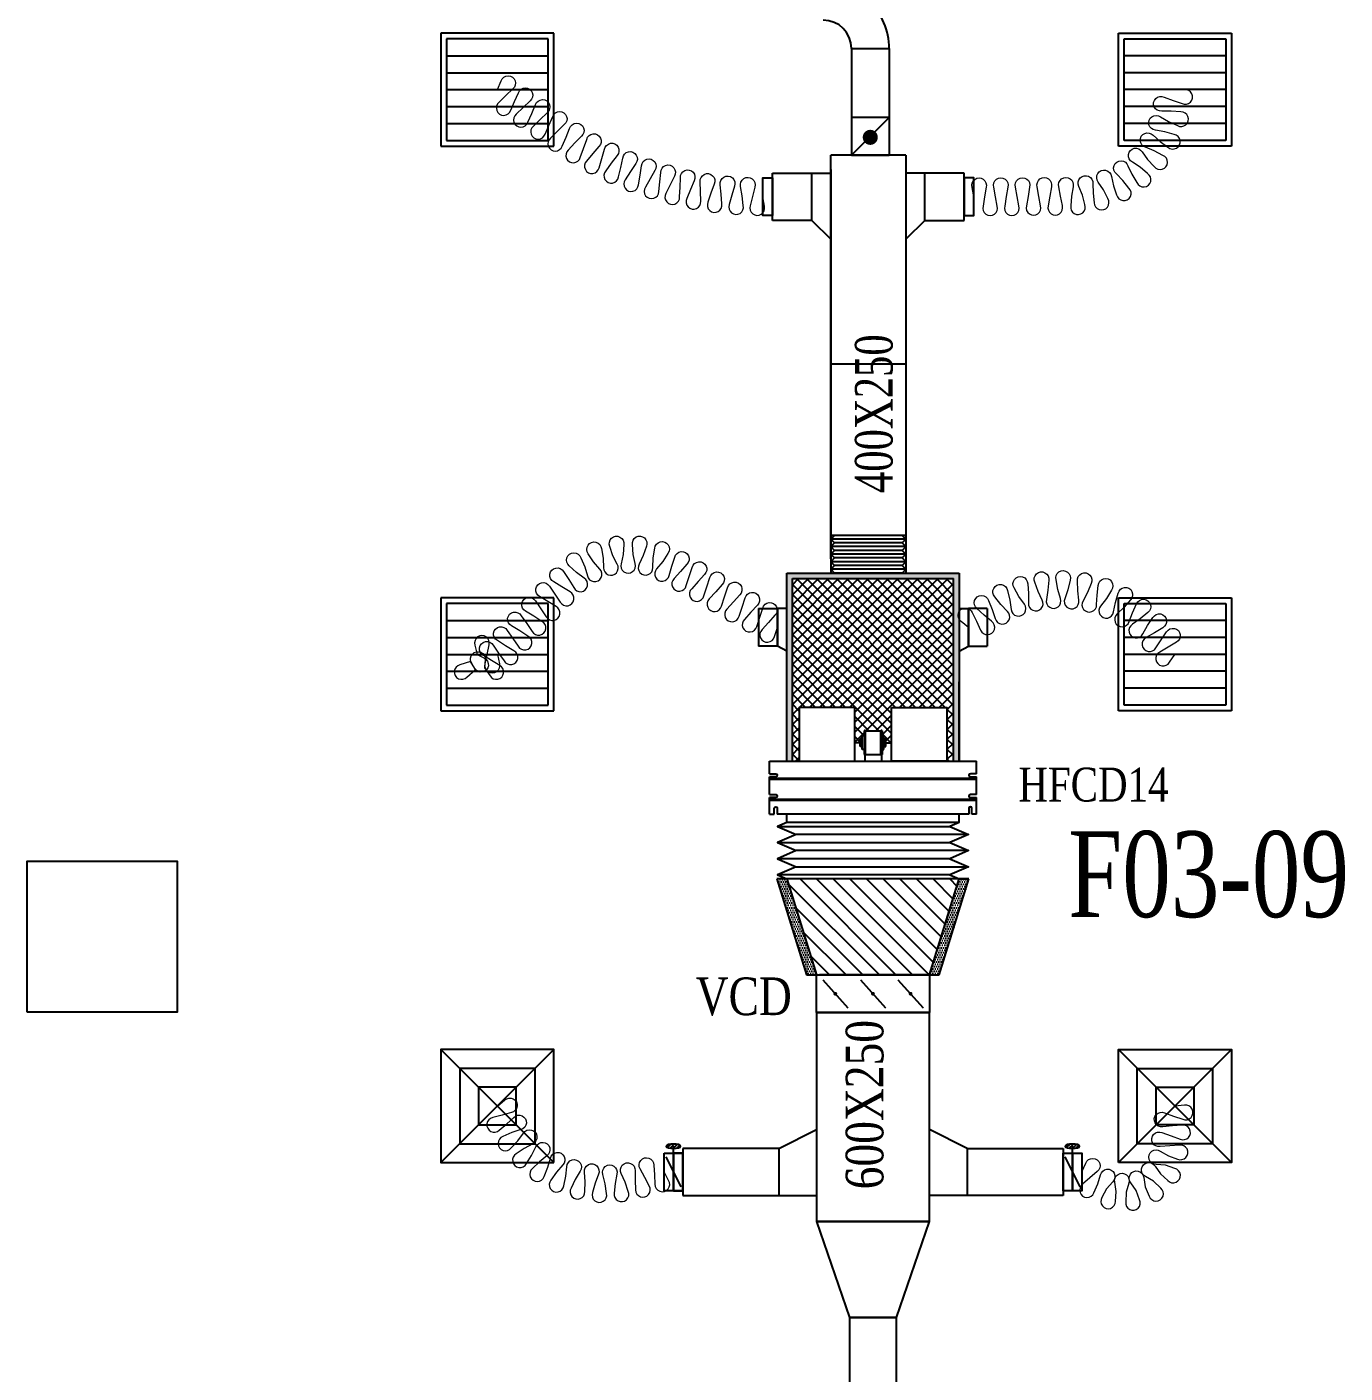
# Model space of a CAD drawing. Header units: metres. Extents: x 352651 to 1421851, y -87441 to -24441.
# Drawn here: x 559077 to 566082, y -66894 to -59742 of the extents above; entities that cross this region are included whole.
import ezdxf
from ezdxf.enums import TextEntityAlignment as Align

# ---------------------------------------------------------------- set-up
doc = ezdxf.new("R2010")
doc.units = ezdxf.units.M
doc.header["$LTSCALE"] = 300
doc.header["$MEASUREMENT"] = 0
for name, color, linetype in [('bat noi mem', 4, 'CONTINUOUS'), ('CUAGIO', 2, 'CONTINUOUS'), ('dien', 2, 'CONTINUOUS'), ('KT', 1, 'CONTINUOUS'), ('thiet bi', 11, 'CONTINUOUS'), ('vach', 6, 'CONTINUOUS')]:
    doc.layers.add(name, color=color, linetype=linetype)
doc.layers.add('noi mem', color=5, linetype='BATTING', lineweight=0)
doc.styles.add('PHU', font='vntimeh.shx', dxfattribs={"width": 0.8})
doc.styles.add('ROMANS', font='romans.shx', dxfattribs={"width": 0.75, "bigfont": 'romancvn.shx'})
doc.linetypes.add('BATTING', pattern='A,0.0001,-0.1,[134,ltypeshp.shx,S=0.1,R=0,X=-0.1,Y=0],-0.2,[134,ltypeshp.shx,S=0.1,R=180,X=0.1,Y=0],-0.1', length=0.4001)
pattern_1 = [(180, (1119241.579, -6821.326), (-6.25, 12.5), [0, -12.5])]

# ---------------------------------------------------------------- blocks, each defined once
blk = doc.blocks.new('cot1')
at = {"layer": 'vach'}
blk.add_lwpolyline([(-400, -400), (400, -400), (400, 400), (-400, 400)], close=True, dxfattribs=at)
blk = doc.blocks.new('SAD')
at = {"layer": 'CUAGIO', "color": 8}
for p, q in [((-300, -300), (300, 300)), ((300, -300), (-300, 300))]:
    blk.add_line(p, q, dxfattribs=at)
at = {"layer": 'CUAGIO'}
blk.add_lwpolyline([(300, -300), (300, 300), (-300, 300), (-300, -300)], close=True, dxfattribs=at)
at = {"layer": 'CUAGIO', "color": 8}
for points in [[(200, -200), (200, 200), (-200, 200), (-200, -200)], [(100, -100), (100, 100), (-100, 100), (-100, -100)]]:
    blk.add_lwpolyline(points, close=True, dxfattribs=at)
blk = doc.blocks.new('SAG')
at = {"layer": 'CUAGIO'}
for p, q in [((-300, 300), (-300, -300)), ((300, 300), (-300, 300)), ((300, -300), (300, 300)), ((-300, -300), (300, -300))]:
    blk.add_line(p, q, dxfattribs=at)
at = {"layer": 'CUAGIO', "color": 8}
for p, q in [((-270, 270), (-270, -270)), ((270, 270), (-270, 270)), ((-180, -270), (-180, 270)), ((-90, -270), (-90, 270)), ((0, -270), (0, 270)), ((90, -270), (90, 270)), ((180, -270), (180, 270)), ((270, -270), (270, 270)), ((-270, -270), (270, -270))]:
    blk.add_line(p, q, dxfattribs=at)
blk = doc.blocks.new('1-van gio D200')
at = {"layer": 'CUAGIO'}
h = blk.add_hatch(dxfattribs=at)
h.set_pattern_fill('ANSI31', color=256, scale=100, style=0)
edge = h.paths.add_edge_path()
edge.add_ellipse((486127, -58494), major_axis=(-38.1, 0), ratio=0.310482, start_angle=0, end_angle=360, ccw=False)
for p, q in [((486167, -58437.3), (486087.1, -58277.5)), ((486127, -58257.4), (486127, -58494))]:
    blk.add_line(p, q, dxfattribs=at)
at = {"layer": 'CUAGIO', "const_width": 3}
for points in [[(486127, -58457.4), (486177, -58457.4), (486177, -58257.4), (486077, -58257.4), (486077, -58457.4), (486127, -58457.4)], [(486167, -58437.3), (486087.1, -58277.5)], [(486127, -58257.4), (486127, -58494)]]:
    blk.add_lwpolyline(points, dxfattribs=at)
at = {"layer": 'CUAGIO'}
blk.add_lwpolyline([(486177, -58457.4), (486077, -58457.4), (486077, -58257.4), (486177, -58257.4)], close=True, dxfattribs=at)
at = {"layer": 'CUAGIO', "const_width": 5.35}
blk.add_lwpolyline([(486130.7, -58357.4, -1), (486123.3, -58357.4, -1)], format="xyb", close=True, dxfattribs=at)
at = {"layer": 'CUAGIO', "extrusion": (0, 0, -1)}
blk.add_ellipse((486127, -58494), major_axis=(-38.1, 0), ratio=0.310482, start_param=-1.570796, end_param=4.712389, dxfattribs=at)

msp = doc.modelspace()

# ---------------------------------------------------------------- hatches: boundary and pattern name
at = {"layer": 'CUAGIO'}
h = msp.add_hatch(dxfattribs=at)
h.set_pattern_fill('DOTS', color=2, scale=200, style=0)
h.set_pattern_definition([(0, (-34964.075, -33105.909), (6.25, 12.5), [0, -12.5])])
h.paths.add_polyline_path([(564000.8, -62673.4), (564000.8, -63643.4), (564030.8, -63643.4), (564030.8, -62643.4), (563114.8, -62643.4), (563114.8, -63643.4), (563144.8, -63643.4), (563144.8, -62673.4)])
at = {"layer": 'CUAGIO', "ltscale": 1.5}
h = msp.add_hatch(dxfattribs=at)
h.set_pattern_fill('ANSI37', color=9, scale=300, style=0)
h.set_pattern_definition([(45, (12450.885, -3042.865), (-26.5165043, 26.5165043), []), (135, (12450.885, -3042.865), (-26.5165043, -26.5165043), [])])
h.paths.add_polyline_path([(563476, -63357.4), (563476, -63544.8), (563505.4, -63544.8), (563505.4, -63524.6), (563515.9, -63524.6), (563515.9, -63508.8), (563525.8, -63508.8), (563525.8, -63483.9, -1), (563532.3, -63481.8), (563614.7, -63481.8, -1), (563621.1, -63483.9), (563621.1, -63508.8), (563631, -63508.8), (563631, -63524.6), (563641.6, -63524.6), (563641.6, -63544.8), (563671, -63544.8), (563671, -63357.4), (563966, -63357.4), (563966, -63643.4), (564000.8, -63643.4), (564000.8, -62673.4), (563144.8, -62673.4), (563144.8, -63643.4), (563181, -63643.4), (563181, -63357.4)])
at = {"layer": 'CUAGIO'}
h = msp.add_hatch(dxfattribs=at)
h.set_pattern_fill('DOTS', color=2, scale=200, angle=180, style=0)
h.set_pattern_definition(pattern_1)
h.paths.add_polyline_path([(563272.8, -64778.4), (563220.4, -64778.4), (563062.4, -64268.4), (563114.8, -64268.4)])
h = msp.add_hatch(dxfattribs=at)
h.set_pattern_fill('ANSI31', color=2, scale=500, angle=180, style=0)
h.set_pattern_definition([(135, (1119241.58, -6821.326), (44.194174, 44.194174), [])])
h.paths.add_polyline_path([(563114.8, -64268.4), (563272.8, -64778.4), (563872.8, -64778.4), (564030.8, -64268.4)])
h = msp.add_hatch(dxfattribs=at)
h.set_pattern_fill('DOTS', color=2, scale=200, angle=180, style=0)
h.set_pattern_definition(pattern_1)
h.paths.add_polyline_path([(563925.1, -64778.4), (563872.8, -64778.4), (564030.8, -64268.4), (564083.1, -64268.4)])

# ---------------------------------------------------------------- linework, layer by layer
at = {"layer": 'bat noi mem'}
for p, q in [((563748.2, -62443.4), (563348.2, -62443.4)), ((563368.2, -62443.4), (563348.2, -62463.4)), ((563748.2, -62463.4), (563348.2, -62463.4)), ((563348.2, -62463.4), (563368.2, -62483.4)), ((563368.2, -62483.4), (563348.2, -62503.4)), ((563728.2, -62483.4), (563368.2, -62483.4)), ((563728.2, -62443.4), (563748.2, -62463.4)), ((563748.2, -62463.4), (563728.2, -62483.4)), ((563728.2, -62483.4), (563748.2, -62503.4)), ((563748.2, -62503.4), (563348.2, -62503.4)), ((563348.2, -62503.4), (563368.2, -62523.4)), ((563368.2, -62523.4), (563348.2, -62543.4)), ((563748.2, -62543.4), (563348.2, -62543.4)), ((563348.2, -62543.4), (563368.2, -62563.4)), ((563368.2, -62563.4), (563348.2, -62583.4)), ((563728.2, -62523.4), (563368.2, -62523.4)), ((563728.2, -62563.4), (563368.2, -62563.4)), ((563748.2, -62503.4), (563728.2, -62523.4)), ((563728.2, -62523.4), (563748.2, -62543.4)), ((563748.2, -62543.4), (563728.2, -62563.4)), ((563728.2, -62563.4), (563748.2, -62583.4)), ((563748.2, -62583.4), (563348.2, -62583.4)), ((563348.2, -62583.4), (563368.2, -62603.4)), ((563368.2, -62603.4), (563348.2, -62623.4)), ((563748.2, -62623.4), (563348.2, -62623.4)), ((563348.2, -62623.4), (563368.2, -62643.4)), ((563728.2, -62603.4), (563368.2, -62603.4)), ((563728.2, -62643.4), (563368.2, -62643.4)), ((563748.2, -62583.4), (563728.2, -62603.4)), ((563728.2, -62603.4), (563748.2, -62623.4)), ((563748.2, -62623.4), (563728.2, -62643.4)), ((563064.8, -63989.8), (563980.8, -63989.8)), ((563064.8, -64075.5), (563980.8, -64075.5)), ((564080.8, -64032.6), (563164.8, -64032.6)), ((564080.8, -64118.4), (563164.8, -64118.4)), ((563980.8, -64161.2), (563064.8, -64161.2)), ((563164.8, -64204.1), (564080.8, -64204.1)), ((563980.8, -64246.9), (563064.8, -64246.9)), ((564030.8, -64268.4), (563114.8, -64268.4))]:
    msp.add_line(p, q, dxfattribs=at)
for points in [[(563114.8, -63968.4), (563064.8, -63989.8), (563164.8, -64032.6), (563064.8, -64075.5), (563164.8, -64118.4), (563064.8, -64161.2), (563164.8, -64204.1), (563064.8, -64246.9), (563114.8, -64268.4)], [(564030.8, -63968.4), (563980.8, -63989.8), (564080.8, -64032.6), (563980.8, -64075.5), (564080.8, -64118.4), (563980.8, -64161.2), (564080.8, -64204.1), (563980.8, -64246.9), (564030.8, -64268.4)]]:
    msp.add_lwpolyline(points, dxfattribs=at)
at = {"layer": 'CUAGIO', "color": 2}
for p, q in [((563458.6, -59856.2), (563458.6, -60423.4)), ((563658.6, -59856.2), (563658.6, -60423.4)), ((563748.2, -60423.4), (563348.2, -60423.4)), ((563458.6, -60423.4), (563658.6, -60423.4)), ((563748.2, -61533.4), (563348.2, -61533.4)), ((563114.8, -63643.4), (563114.8, -62643.4)), ((563114.8, -62643.4), (564030.8, -62643.4)), ((564030.8, -62643.4), (564030.8, -63643.4)), ((563144.8, -62673.4), (564000.8, -62673.4)), ((564083.1, -64268.4), (563062.4, -64268.4)), ((564030.8, -64268.4), (564083.1, -64268.4)), ((563220.4, -64778.4), (563272.8, -64778.4)), ((563857.3, -64778.4), (563288.3, -64778.4)), ((563872.8, -64778.4), (563925.1, -64778.4)), ((563872.8, -64978.4), (563272.8, -64978.4))]:
    msp.add_line(p, q, dxfattribs=at)
at = {"layer": 'CUAGIO'}
for p, q in [((563658.6, -60223.4), (563458.6, -60423.4)), ((563658.6, -60223.4), (563458.6, -60223.4)), ((563348.2, -62568.1), (563348.2, -60423.4)), ((563748.2, -60423.4), (563748.2, -62643.4)), ((563348.2, -60499.3), (563348.2, -62643.4)), ((563038.3, -60769.9), (563038.3, -60519.9)), ((563038.3, -60519.9), (563348.2, -60519.9)), ((563248.2, -60769.9), (563248.2, -60519.9)), ((563248.2, -60769.9), (563248.2, -60519.9)), ((564048.2, -60519.9), (563748.2, -60519.9)), ((564058.2, -60519.9), (563748.2, -60519.9)), ((563848.2, -60769.9), (563848.2, -60519.9)), ((563848.2, -60769.9), (563848.2, -60519.9)), ((564058.2, -60769.9), (564058.2, -60519.9)), ((563248.2, -60769.9), (563038.3, -60769.9)), ((563248.2, -60769.9), (563048.3, -60769.9)), ((563248.2, -60769.9), (563348.2, -60869.9)), ((563248.2, -60769.9), (563348.2, -60869.9)), ((563848.2, -60769.9), (563748.2, -60869.9)), ((563848.2, -60769.9), (563748.2, -60869.9)), ((563848.2, -60769.9), (564048.2, -60769.9)), ((563848.2, -60769.9), (564058.2, -60769.9)), ((563144.8, -63643.4), (563144.8, -62673.4)), ((564000.8, -63643.4), (564000.8, -62673.4)), ((562965.1, -62832.7), (562965.1, -63032.7)), ((563064.8, -63032.7), (563064.8, -62832.7)), ((563064.8, -62832.7), (563064.8, -63032.7)), ((563064.8, -62832.7), (563064.8, -63032.7)), ((563064.8, -63032.7), (563064.8, -62832.7)), ((564080.8, -62832.7), (564080.8, -63032.7)), ((564080.8, -62832.7), (564080.8, -63032.7)), ((564080.8, -62832.7), (564080.8, -63032.7)), ((564080.8, -63032.7), (564080.8, -62832.7)), ((564180.5, -62832.7), (564180.5, -63032.7)), ((563064.8, -63032.7), (562965.1, -63032.7)), ((564080.8, -63032.7), (564180.5, -63032.7)), ((564030.8, -63643.4), (564030.8, -63222)), ((563305.8, -64804.1), (563439.7, -64952.6)), ((563505.8, -64804.1), (563639.7, -64952.6)), ((563705.8, -64804.1), (563839.7, -64952.6)), ((563272.8, -64978.4), (563872.8, -64978.4)), ((563072.8, -65700.2), (563272.8, -65600.2)), ((564072.8, -65700.2), (563872.8, -65600.2)), ((563072.8, -65700.2), (562562.8, -65700.2)), ((562562.8, -65700.2), (562562.8, -65950.2)), ((563072.8, -65700.2), (563072.8, -65950.2)), ((564072.8, -65700.2), (564582.8, -65700.2)), ((564072.8, -65700.2), (564072.8, -65950.2)), ((564582.8, -65700.2), (564582.8, -65950.2)), ((562562.8, -65950.2), (563272.8, -65950.2)), ((564582.8, -65950.2), (563872.8, -65950.2))]:
    msp.add_line(p, q, dxfattribs=at)
for points, const_width in [([(563578.6, -60328.9, -1), (563538.6, -60328.9, -1)], 40), ([(563377.8, -64878.4, 1), (563367.8, -64878.4, 1)], 10), ([(563577.8, -64878.4, 1), (563567.8, -64878.4, 1)], 10), ([(563777.8, -64878.4, 1), (563767.8, -64878.4, 1)], 10)]:
    msp.add_lwpolyline(points, format="xyb", close=True, dxfattribs=dict(at, const_width=const_width))
for points in [[(563038.3, -60744.9), (562988.3, -60744.9), (562988.3, -60544.9), (563038.3, -60544.9)], [(564058.2, -60744.9), (564108.2, -60744.9), (564108.2, -60544.9), (564058.2, -60544.9)], [(563872.8, -64978.4), (563272.8, -64978.4), (563272.8, -64778.4), (563872.8, -64778.4)], [(562562.8, -65725.2), (562512.8, -65725.2), (562512.8, -65925.2), (562562.8, -65925.2)], [(564582.8, -65725.2), (564632.8, -65725.2), (564632.8, -65925.2), (564582.8, -65925.2)], [(563872.8, -66088.4), (563272.8, -66088.4), (563447.8, -66598.4), (563697.8, -66598.4)], [(563447.8, -66598.4), (563447.8, -67708.4), (563697.8, -67708.4), (563697.8, -66598.4)]]:
    msp.add_lwpolyline(points, close=True, dxfattribs=at)
for points in [[(562965.1, -62832.7), (563064.8, -62832.7)], [(563114.8, -62832.7), (563064.8, -62832.7)], [(563114.8, -62832.7), (563064.8, -62832.7)], [(563114.8, -62832.7), (563064.8, -62832.7)], [(564030.8, -62832.7), (564080.8, -62832.7)], [(564030.8, -62832.7), (564080.8, -62832.7)], [(564030.8, -62832.7), (564080.8, -62832.7)], [(564180.5, -62832.7), (564080.8, -62832.7)], [(563114.8, -63057.9), (563064.8, -63032.7)], [(564030.8, -63057.9), (564080.8, -63032.7)], [(563062.4, -64268.4), (563220.4, -64778.4)], [(563872.8, -64778.4), (564030.8, -64268.4), (563114.8, -64268.4), (563272.8, -64778.4)], [(563925.1, -64778.4), (564083.1, -64268.4)]]:
    msp.add_lwpolyline(points, dxfattribs=at)
at = {"layer": 'CUAGIO', "color": 2}
msp.add_lwpolyline([(563272.8, -66088.4), (563872.8, -66088.4), (563872.8, -64978.4), (563272.8, -64978.4)], close=True, dxfattribs=at)
at = {"layer": 'CUAGIO'}
for radius, end in [(350, 45.63221), (150, 90)]:
    msp.add_arc((563308.6, -59856.2), radius, 0, end, dxfattribs=at)
at = {"layer": 'dien'}
msp.add_line((563458.6, -59856.2), (563658.6, -59856.2), dxfattribs=at)
at = {"layer": 'noi mem', "linetype": 'ByBlock', "ltscale": 1.5}
for points in [[(561577.2, -60075.5), (561597.7, -60028.8, -1.333333), (561659.3, -60071.6), (561622.8, -60107.1), (561586.3, -60142.6, 1.333333), (561647.9, -60185.4), (561668.4, -60138.7), (561688.9, -60092.1, -1.333333), (561750.5, -60134.8), (561714, -60170.4), (561677.5, -60205.9, 1.333333), (561739.1, -60248.6), (561759.6, -60202), (561780, -60155.3, -1.333333), (561841.7, -60198.1), (561805.1, -60233.6), (561768.6, -60269.1, 1.333333), (561830.3, -60311.9), (561850.7, -60265.2), (561871.2, -60218.6, -1.333333), (561932.8, -60261.3), (561896.3, -60296.8), (561859.8, -60332.5, 1.333333), (561921.5, -60375.1), (561942, -60328.4), (561961.1, -60281.4, -1.333333), (562023.8, -60322.6), (561988.3, -60358.8), (561953.8, -60396.5, 1.333333), (562017.7, -60435.7), (562035.6, -60387.8), (562051.9, -60339.8, -1.333333), (562117, -60377), (562083.8, -60415.4), (562051.5, -60455.1, 1.333333), (562117.7, -60490.4), (562132.7, -60441.5), (562146, -60392.5, -1.333333), (562213.3, -60425.7), (562182.5, -60466), (562152.7, -60507.6, 1.333333), (562220.9, -60538.8), (562232.9, -60489.1), (562243.2, -60439.4, -1.333333), (562312.4, -60468.5), (562284.1, -60510.6), (562256.9, -60553.9, 1.333333), (562326.9, -60580.9), (562335.8, -60530.5), (562343.1, -60480.3, -1.333333), (562413.9, -60505.1), (562388.2, -60548.8), (562363.7, -60593.8, 1.333333), (562435.2, -60616.4), (562441.1, -60565.6), (562445.3, -60515, -1.333333), (562517.4, -60535.5), (562494.4, -60580.7), (562472.8, -60627, 1.333333), (562545.5, -60645.3), (562548.3, -60594.2), (562549.3, -60543.5, -1.333333), (562622.6, -60559.5), (562602.4, -60606), (562583.6, -60653.6, 1.333333), (562657.4, -60667.4), (562657, -60616.2), (562655, -60565.5, -1.333333), (562729.1, -60577.1), (562711.8, -60624.8), (562695.9, -60673.4, 1.333333), (562770.3, -60682.6), (562766.8, -60631.6), (562761.8, -60581.1, -1.333333), (562836.4, -60588.1), (562822.1, -60636.8), (562809.2, -60686.3, 1.333333), (562884, -60691), (562877.4, -60640.3), (562869.8, -60589.9, -1.333333), (562944.7, -60593.1), (562932.9, -60642.6), (562921, -60692.2, 1.333333), (562996, -60695.3), (562988.3, -60644.9)], [(564108.2, -60644.9), (564099.2, -60595, -1.333333), (564174.2, -60594.5), (564165.9, -60644.5), (564157.6, -60694.6, 1.333333), (564232.6, -60694.1), (564223.7, -60644.2), (564214.8, -60594.2, -1.333333), (564289.8, -60593.7), (564281.5, -60643.8), (564273.2, -60693.8, 1.333333), (564348.2, -60693.4), (564339.2, -60643.4), (564330.3, -60593.5, -1.333333), (564405.3, -60593), (564397, -60643), (564388.7, -60693.1, 1.333333), (564463.7, -60692.6), (564454.7, -60642.7), (564445.8, -60592.7, -1.333333), (564520.8, -60592.2), (564512.5, -60642.3), (564504.2, -60692.3, 1.333333), (564579.2, -60691.8), (564570.2, -60641.9), (564561, -60592.1, -1.333333), (564636, -60591.3), (564628, -60641.2), (564623.9, -60692.6, 1.333333), (564698.6, -60685.8), (564685.5, -60636.1), (564667.6, -60589.4, -1.333333), (564741.2, -60575), (564742.2, -60625), (564748.7, -60676.1, 1.333333), (564820.4, -60654.3), (564797.4, -60608.2), (564770.3, -60566.2, -1.333333), (564839.5, -60537.1), (564850.6, -60585.8), (564867.4, -60634.5, 1.333333), (564933.2, -60598.5), (564901.2, -60558.1), (564866.2, -60522.5, -1.333333), (564927.9, -60479.9), (564948.8, -60525.4), (564975.1, -60569.6, 1.333333), (565032.2, -60520.9), (564992.7, -60487.9), (564951.1, -60460.1, -1.333333), (565002.8, -60405.9), (565032.5, -60446.1), (565067.4, -60484, 1.333333), (565113.3, -60424.7), (565067.9, -60400.5), (565021.5, -60381.8, -1.333333), (565061.1, -60318.1), (565098.4, -60351.4), (565140.2, -60381.4, 1.333333), (565173, -60314), (565123.6, -60299.5), (565074.4, -60290.7, -1.333333), (565100.2, -60220.3), (565143.5, -60245.3), (565190.5, -60266.1, 1.333333), (565208.9, -60193.4), (565157.6, -60189.3), (565107, -60189.3, -1.333333), (565119.9, -60115.4), (565167.5, -60132.4), (565215.4, -60149.3, 1.333333), (565228, -60075.4), (565177.2, -60075.5)], [(561577.2, -63075.5), (561587.7, -63125.5, -1.333333), (561512.7, -63125.5), (561523.2, -63075.5), (561532.9, -63025, 1.333333), (561458, -63026), (561469.2, -63076.3), (561508.1, -63095.7, -1.333333), (561457, -63150.6), (561434.8, -63113.3), (561378, -63131.3, 1.333333), (561415, -63196.6), (561459.6, -63157.2), (561439.1, -63118.9, -1.333333), (561512.5, -63103.4), (561509.1, -63146.8), (561538, -63188.9, 1.333333), (561589.8, -63134.7), (561546.4, -63107.7), (561503.1, -63080.8, -1.333333), (561554.9, -63026.5), (561583.8, -63068.7), (561612.7, -63110.8, 1.333333), (561664.5, -63056.5), (561621.1, -63029.6), (561577.7, -63002.6, -1.333333), (561629.5, -62948.4), (561658.5, -62990.5), (561687.4, -63032.6, 1.333333), (561739.2, -62978.4), (561695.8, -62951.4), (561652.4, -62924.4, -1.333333), (561704.2, -62870.2), (561733.1, -62912.3), (561762.1, -62954.4, 1.333333), (561813.9, -62900.2), (561770.5, -62873.2), (561727.1, -62846.3, -1.333333), (561778.9, -62792), (561807.8, -62834.2), (561836.7, -62876.3, 1.333333), (561888.6, -62822), (561845.2, -62795.1), (561801.8, -62768.1, -1.333333), (561853.6, -62713.9), (561882.5, -62756), (561911.4, -62798.1, 1.333333), (561963.2, -62743.9), (561919.8, -62716.9), (561876.5, -62689.9, -1.333333), (561928.3, -62635.7), (561957.2, -62677.8), (561982.6, -62721.2, 1.333333), (562038, -62670.6), (561997.1, -62641.4), (561959.1, -62606, -1.333333), (562020.2, -62562.6), (562041.1, -62610.1), (562055.3, -62658.4, 1.333333), (562121.2, -62622.8), (562088.7, -62584.5), (562060.4, -62540.9, -1.333333), (562130.2, -62513.7), (562139, -62564.8), (562141, -62615.1, 1.333333), (562213.6, -62596.5), (562191.3, -62551.4), (562174.5, -62502.4, -1.333333), (562248.8, -62492.8), (562244.9, -62544.6), (562234.6, -62593.8, 1.333333), (562309.6, -62593.4), (562298.9, -62544.3), (562294.5, -62492.6, -1.333333), (562368.9, -62501.4), (562352.6, -62550.7), (562330.7, -62595.9, 1.333333), (562403.5, -62613.8), (562405, -62563.5), (562413.3, -62512.3, -1.333333), (562483.4, -62538.9), (562455.5, -62582.7), (562423.4, -62621.4, 1.333333), (562489.8, -62656.2), (562503.4, -62607.8), (562519.4, -62559.2, -1.333333), (562584.3, -62596.8), (562550.2, -62634.8), (562516, -62672.9, 1.333333), (562581, -62710.4), (562596.9, -62661.9), (562612.9, -62613.4, -1.333333), (562677.8, -62651), (562643.7, -62689), (562609.6, -62727, 1.333333), (562674.5, -62764.6), (562690.5, -62716.1), (562706.5, -62667.5, -1.333333), (562771.4, -62705.1), (562737.3, -62743.1), (562703.2, -62781.2, 1.333333), (562768.1, -62818.7), (562784.1, -62770.2), (562800.1, -62721.7, -1.333333), (562865, -62759.3), (562830.9, -62797.3), (562796.8, -62835.3, 1.333333), (562861.7, -62872.9), (562877.6, -62824.4), (562893.6, -62775.8, -1.333333), (562958.5, -62813.4), (562924.4, -62851.4), (562890.3, -62889.5, 1.333333), (562955.2, -62927), (562971.2, -62878.5), (562987.2, -62830, -1.333333), (563052.1, -62867.6), (563018, -62905.6), (562983.9, -62943.6, 1.333333), (563048.8, -62981.2), (563064.8, -62932.7)], [(564080.8, -62932.7), (564041.2, -62900.2, -1.333333), (564100.2, -62853.9), (564122.3, -62900.1), (564144.4, -62946.4, 1.333333), (564203.4, -62900.1), (564163.9, -62867.6), (564125.6, -62832.8, -1.333333), (564186.8, -62789.5), (564206.9, -62837.2), (564222.6, -62885.4, 1.333333), (564287.1, -62847.1), (564252.3, -62810.2), (564220, -62769.8, -1.333333), (564287.3, -62736.7), (564299.6, -62787), (564307.4, -62837.1, 1.333333), (564377.2, -62809.5), (564348.6, -62767.6), (564323.2, -62722.5, -1.333333), (564395, -62700.6), (564399.1, -62752.2), (564398.9, -62802.9, 1.333333), (564472.1, -62786.8), (564450.6, -62740.8), (564432.7, -62692.3, -1.333333), (564507, -62682.1), (564502.9, -62733.7), (564494.6, -62783.7, 1.333333), (564569.4, -62779.4), (564555.5, -62730.7), (564545.5, -62679.9, -1.333333), (564620.5, -62681.6), (564608.2, -62731.9), (564592.1, -62779.9, 1.333333), (564666.7, -62787.6), (564660.7, -62737.3), (564658.9, -62685.6, -1.333333), (564732.7, -62699.2), (564712.6, -62746.9), (564689, -62791.8, 1.333333), (564761.4, -62811.2), (564763.5, -62760.6), (564770, -62709.2, -1.333333), (564840.6, -62734.4), (564813.2, -62778.3), (564782.7, -62818.9, 1.333333), (564851.1, -62849.6), (564861.3, -62799.9), (564875.9, -62750.3, -1.333333), (564941.6, -62786.4), (564907.5, -62825.3), (564871, -62860.5, 1.333333), (564933.6, -62901.8), (564951.6, -62854.3), (564973.8, -62807.6, -1.333333), (565033, -62853.7), (564993.2, -62886.7), (564951.5, -62915.7, 1.333333), (565006.8, -62966.4), (565032, -62922.4), (565060.6, -62879.7, -1.333333), (565112.4, -62933.8), (565068.5, -62960.5), (565024.5, -62986.8, 1.333333), (565076.1, -63041.3), (565104.8, -62998.8), (565133.4, -62956.4, -1.333333), (565185, -63010.9), (565141, -63037.2), (565097, -63063.4, 1.333333), (565148.5, -63117.9), (565177.2, -63075.5)], [(561577.2, -65475.5), (561616.6, -65442.9, -1.333333), (561651.3, -65509.4), (561602, -65522.9), (561552.6, -65536.5, 1.333333), (561587.3, -65603), (561626.7, -65570.3), (561663.7, -65535.8, -1.333333), (561702, -65600.3), (561654, -65616.3), (561606.7, -65637.2, 1.333333), (561650.6, -65698), (561685.3, -65659.6), (561715.6, -65619.2, -1.333333), (561764.7, -65675.8), (561720.3, -65700), (561677.4, -65729, 1.333333), (561731.4, -65781.1), (561758.8, -65737.2), (561781.4, -65692, -1.333333), (561839.8, -65739.1), (561800.4, -65770.8), (561763.2, -65806.8, 1.333333), (561825.6, -65848.6), (561844.8, -65800.5), (561859.1, -65752, -1.333333), (561924.8, -65788.1), (561891.6, -65826.2), (561861.5, -65868.3, 1.333333), (561930.2, -65898.3), (561940.6, -65847.7), (561946.1, -65797.4, -1.333333), (562017.2, -65821.3), (561991.3, -65864.7), (561969, -65911.4, 1.333333), (562042, -65928.9), (562043.3, -65877.1), (562039.8, -65826.7, -1.333333), (562114, -65837.6), (562096.2, -65884.9), (562082.5, -65934.8, 1.333333), (562157.4, -65939.1), (562149.6, -65888), (562137.2, -65839, -1.333333), (562212.2, -65836.6), (562203, -65886.3), (562198.4, -65937.8, 1.333333), (562272.8, -65928.8), (562256.1, -65879.9), (562235.3, -65833.8, -1.333333), (562308.6, -65818.2), (562308.4, -65868.8), (562311.5, -65919.9, 1.333333), (562383.7, -65899.7), (562359.9, -65854.4), (562335.9, -65809.2, -1.333333), (562408.1, -65788.8), (562411.3, -65839.8), (562414.6, -65890.9, 1.333333), (562486.8, -65870.4), (562462.8, -65825.2)], [(564682.8, -65825.2), (564703.9, -65778.6, -1.333333), (564764, -65823.5), (564725.4, -65857), (564686.8, -65890.7, 1.333333), (564746.9, -65935.4), (564768.1, -65888.8), (564781.9, -65841, -1.333333), (564847.6, -65877.2), (564814.5, -65914.4), (564789.6, -65960.8, 1.333333), (564861.6, -65981.7), (564865.5, -65929.2), (564857.5, -65880.1, -1.333333), (564932.4, -65884.8), (564918.4, -65932.5), (564915.7, -65985.1, 1.333333), (564989.8, -65973.2), (564970.8, -65924.1), (564942.6, -65883.1, -1.333333), (565012.3, -65855.3), (565020.1, -65904.4), (565040.2, -65953.1, 1.333333), (565102, -65910.6), (565063.8, -65874.4), (565020.8, -65849.4, -1.333333), (565071.8, -65794.5), (565099.9, -65835.5), (565138.9, -65870.9, 1.333333), (565176.6, -65806.1), (565126.6, -65789.7), (565077.1, -65785.5, -1.333333), (565099.7, -65714), (565142.6, -65739.1), (565190.9, -65756.8, 1.333333), (565201.3, -65682.6), (565150, -65686.4), (565099, -65690.8, -1.333333), (565108.6, -65616.5), (565156.8, -65633.7), (565205, -65650.9, 1.333333), (565214.6, -65576.5), (565163.6, -65581), (565112.6, -65585.4, -1.333333), (565122.2, -65511), (565170.4, -65528.2), (565218.6, -65545.5, 1.333333), (565228.2, -65471.1), (565177.2, -65475.5)]]:
    msp.add_lwpolyline(points, format="xyb", dxfattribs=at)
at = {"layer": 'thiet bi'}
for p, q in [((563525.8, -63481.8), (563525.8, -63607.9)), ((563525.8, -63481.8), (563621.1, -63481.8)), ((563532.3, -63607.9), (563532.3, -63481.8)), ((563614.7, -63607.9), (563614.7, -63481.8)), ((563621.1, -63481.8), (563621.1, -63607.9)), ((563505.4, -63544.8), (563476, -63544.8)), ((563505.4, -63565), (563505.4, -63524.6)), ((563515.9, -63524.6), (563505.4, -63524.6)), ((563515.9, -63565), (563505.4, -63565)), ((563515.9, -63580.8), (563515.9, -63508.8)), ((563525.8, -63508.8), (563515.9, -63508.8)), ((563621.1, -63508.8), (563631, -63508.8)), ((563631, -63580.8), (563631, -63508.8)), ((563631, -63524.6), (563641.6, -63524.6)), ((563631, -63565), (563641.6, -63565)), ((563641.6, -63565), (563641.6, -63524.6)), ((563641.6, -63544.8), (563671, -63544.8)), ((563023.9, -63709.4), (563023.9, -63643.4)), ((563525.8, -63580.8), (563515.9, -63580.8)), ((563525.8, -63607.9), (563621.1, -63607.9)), ((563529, -63610.2), (563529, -63643.4)), ((563617.9, -63610.2), (563617.9, -63643.4)), ((563621.1, -63580.8), (563631, -63580.8)), ((564122.9, -63709.4), (564122.9, -63643.4)), ((563023.9, -63820.4), (563023.9, -63725.4)), ((564122.4, -63735.1), (563024.4, -63735.1)), ((564122.4, -63740.1), (563024.4, -63740.1)), ((564122.9, -63820.4), (564122.9, -63725.4)), ((563023.9, -63925.4), (563023.9, -63836.4)), ((564122.4, -63846.1), (563024.4, -63846.1)), ((564122.4, -63851.6), (563024.4, -63851.6)), ((564122.9, -63925.4), (564122.9, -63836.4)), ((564082.3, -63925.4), (563064.4, -63925.4)), ((563114.8, -63968.4), (563114.8, -63925.4)), ((564030.8, -63968.4), (564030.8, -63925.4)), ((564030.8, -63968.4), (563114.8, -63968.4))]:
    msp.add_line(p, q, dxfattribs=at)
for points in [[(563476, -63357.4), (563181, -63357.4), (563181, -63643.4), (563476, -63643.4)], [(563671, -63357.4), (563966, -63357.4), (563966, -63643.4), (563671, -63643.4)]]:
    msp.add_lwpolyline(points, close=True, dxfattribs=at)
for points in [[(563023.9, -63643.4), (564122.9, -63643.4)], [(563023.9, -63820.4), (563023.9, -63725.4)], [(564122.9, -63820.4), (564122.9, -63725.4)], [(563023.9, -63925.4), (563048.4, -63925.4)], [(564122.9, -63925.4), (564098.3, -63925.4)]]:
    msp.add_lwpolyline(points, dxfattribs=at)
for points in [[(563023.9, -63709.4), (563056.4, -63709.4, -1), (563056.4, -63725.4), (563023.9, -63725.4)], [(564122.9, -63709.4), (564090.3, -63709.4, 1), (564090.3, -63725.4), (564122.9, -63725.4)], [(563023.9, -63820.4), (563056.4, -63820.4, -1), (563056.4, -63836.4), (563023.9, -63836.4)], [(564122.9, -63820.4), (564090.3, -63820.4, 1), (564090.3, -63836.4), (564122.9, -63836.4)], [(563048.4, -63925.4), (563048.4, -63893.4, -1), (563064.4, -63893.4), (563064.4, -63925.4)], [(564098.3, -63925.4), (564098.3, -63893.4, 1), (564082.3, -63893.4), (564082.3, -63925.4)]]:
    msp.add_lwpolyline(points, format="xyb", dxfattribs=at)
for centre, start, end in [((563529, -63482.8), 18.04953, 161.95047), ((563617.9, -63482.8), 18.04953, 161.95047), ((563529, -63606.8), 198.04953, 341.95047), ((563617.9, -63606.8), 198.04953, 341.95047)]:
    msp.add_arc(centre, 3.41, start, end, dxfattribs=at)

# ---------------------------------------------------------------- block references
at = {"layer": 'CUAGIO'}
for name, p, rotation in [('SAG', (561577.2, -60075.5), 270), ('SAG', (561577.2, -63075.5), 270), ('1-van gio D200', (1048639.8, -124182.6), 180), ('1-van gio D200', (1050759.8, -124182.6), 180)]:
    msp.add_blockref(name, p, dxfattribs=dict(at, rotation=rotation))
at = {"layer": 'CUAGIO', "xscale": -1, "rotation": 90}
for p in [(565177.2, -60075.5), (565177.2, -63075.5)]:
    msp.add_blockref('SAG', p, dxfattribs=at)
at = {"layer": 'CUAGIO'}
msp.add_blockref('SAD', (561577.2, -65475.5), dxfattribs=at)
at = {"layer": 'CUAGIO', "xscale": -1}
msp.add_blockref('SAD', (565177.2, -65475.5), dxfattribs=at)
at = {"layer": 'vach'}
msp.add_blockref('cot1', (559477.2, -64575.5), dxfattribs=at)

# ---------------------------------------------------------------- texts
at = {"layer": 'CUAGIO', "color": 2, "style": 'PHU', "width": 0.75}
msp.add_text('400x250', height=200, rotation=90, dxfattribs=at).set_placement((563677.2, -61797.1), align=Align.CENTER)
at = {"layer": 'CUAGIO', "color": 2, "attachment_point": 7, "style": 'PHU'}
for s, insert, char_height, width in [('hfcd14', (564345.5, -63860), 180, 795.013), ('VCD', (562631.2, -64996.6), 200, 439.881)]:
    msp.add_mtext(s, dxfattribs=dict(at, insert=insert, char_height=char_height, width=width))
at = {"layer": 'CUAGIO', "color": 2, "insert": (563428.1, -65017.9), "char_height": 200, "width": 1155.253, "attachment_point": 3, "rotation": 90, "style": 'PHU'}
msp.add_mtext('600x250', dxfattribs=at)
at = {"layer": 'KT', "ltscale": 1.5, "insert": (564609.9, -64014.9), "char_height": 456.096, "width": 2517.297, "attachment_point": 1, "style": 'ROMANS'}
msp.add_mtext('{\\fTimes New Roman|b0|i0|c0|p18;F03-09}', dxfattribs=at)

doc.saveas('drawing.dxf')
